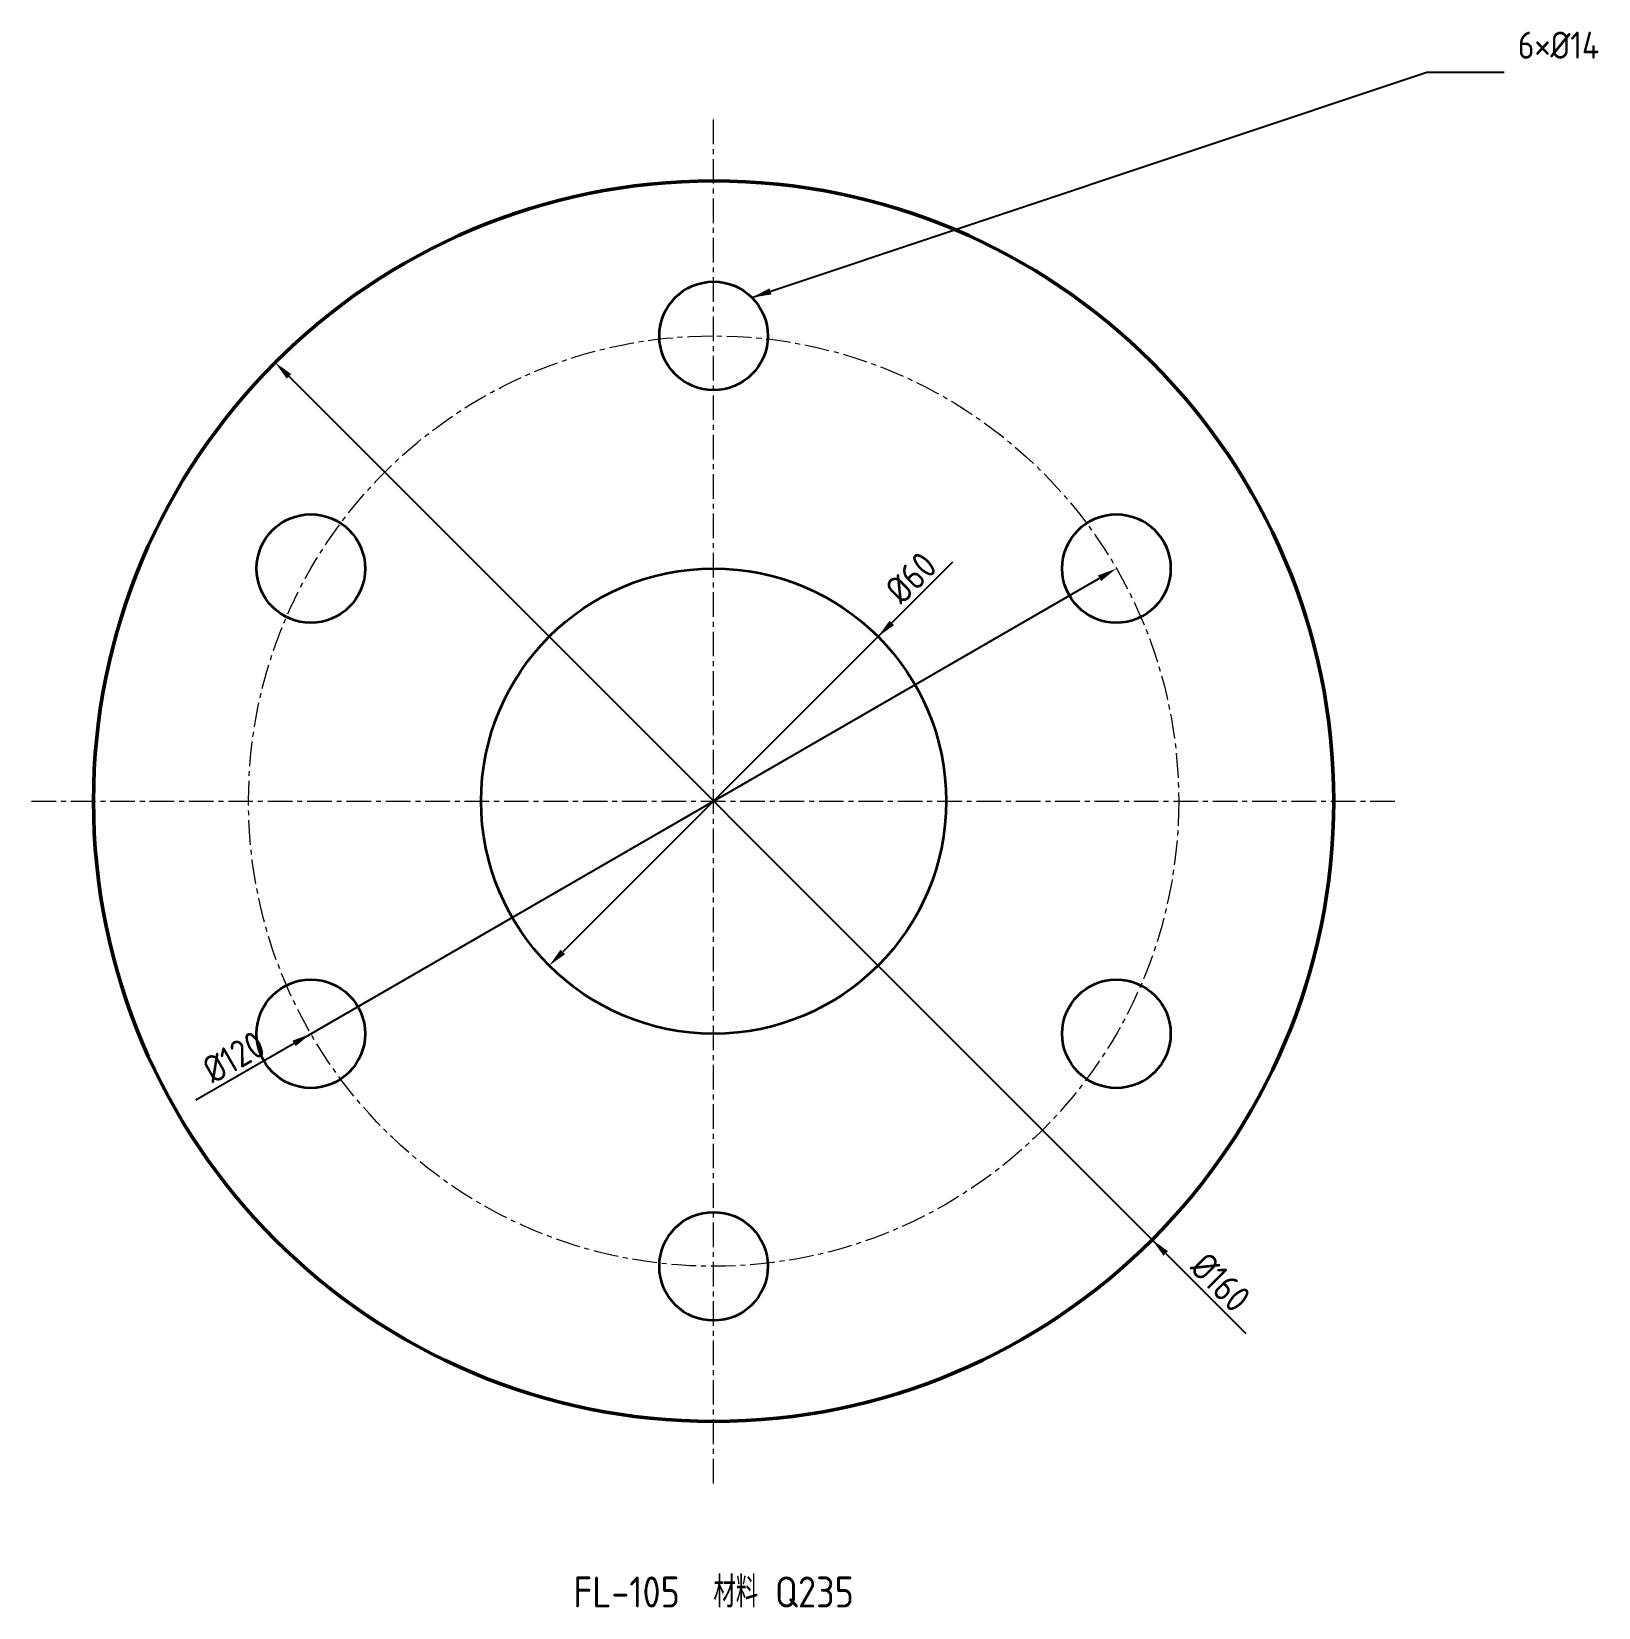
# Model space of a CAD drawing. Header units: millimetres. Extents: x -88 to 114, y -104 to 99.
import ezdxf
from ezdxf.enums import TextEntityAlignment as Align

# ---------------------------------------------------------------- set-up
doc = ezdxf.new("R2010")
doc.units = ezdxf.units.MM
doc.linetypes.add('CENTER', pattern=[5.08, 3.175, -0.635, 0.635, -0.635])
for name, color, linetype, lineweight in [('CENTER', 4, 'CENTER', 18), ('DIM', 2, 'Continuous', 18), ('HOLES', 7, 'Continuous', 35), ('OUTLINE', 7, 'Continuous', 50), ('TEXT', 7, 'Continuous', 25)]:
    doc.layers.add(name, color=color, linetype=linetype, lineweight=lineweight)
doc.styles.get("Standard").update_dxf_attribs({"font": 'gbenor.shx', "bigfont": 'gbcbig.shx'})
doc.dimstyles.new('AGENTCAD', dxfattribs={"dimtxt": 3.5, "dimasz": 2.5, "dimexe": 1.25, "dimexo": 0.625, "dimtad": 1, "dimdsep": 46, "dimtxsty": 'Standard', "dimcen": 2.5, "dimazin": 3, "dimtfac": 1, "dimtmove": 0, "dimatfit": 3})

msp = doc.modelspace()

# ---------------------------------------------------------------- linework, layer by layer
at = {"layer": 'CENTER', "linetype": 'CENTER'}
for p, q in [((0, -88), (0, 88)), ((-88, 0), (88, 0))]:
    msp.add_line(p, q, dxfattribs=at)
msp.add_circle((0, 0), 60, dxfattribs=at)
at = {"layer": 'HOLES'}
for centre, radius in [((0, 60), 7), ((-51.962, 30), 7), ((51.962, 30), 7), ((0, 0), 30), ((-51.962, -30), 7), ((51.962, -30), 7), ((0, -60), 7)]:
    msp.add_circle(centre, radius, dxfattribs=at)
at = {"layer": 'OUTLINE'}
msp.add_circle((0, 0), 80, dxfattribs=at)

# ---------------------------------------------------------------- texts
at = {"layer": 'DIM', "insert": (103.75, 95.75), "char_height": 3.5, "attachment_point": 7}
msp.add_mtext('6×Ø14', dxfattribs=at)
at = {"layer": 'TEXT'}
msp.add_text('FL-105  材料 Q235', height=4, dxfattribs=at).set_placement((0, -102), align=Align.MIDDLE_CENTER)

# ---------------------------------------------------------------- dimensions: what is measured, and where the dimension line sits
at = {"layer": 'DIM'}
for p1, p2 in [((-56.569, 56.569), (56.569, -56.569)), ((-21.213, -21.213), (21.213, 21.213)), ((51.962, 30), (-51.962, -30))]:
    msp.add_diameter_dim_2p(p1=p1, p2=p2, dimstyle='AGENTCAD', override={"dimtxt": 3.5}, dxfattribs=at).render()

# ---------------------------------------------------------------- leaders
msp.add_leader([(4.95, 64.95), (92, 94), (102, 94)], dimstyle='AGENTCAD', dxfattribs=at)

doc.saveas('drawing.dxf')
